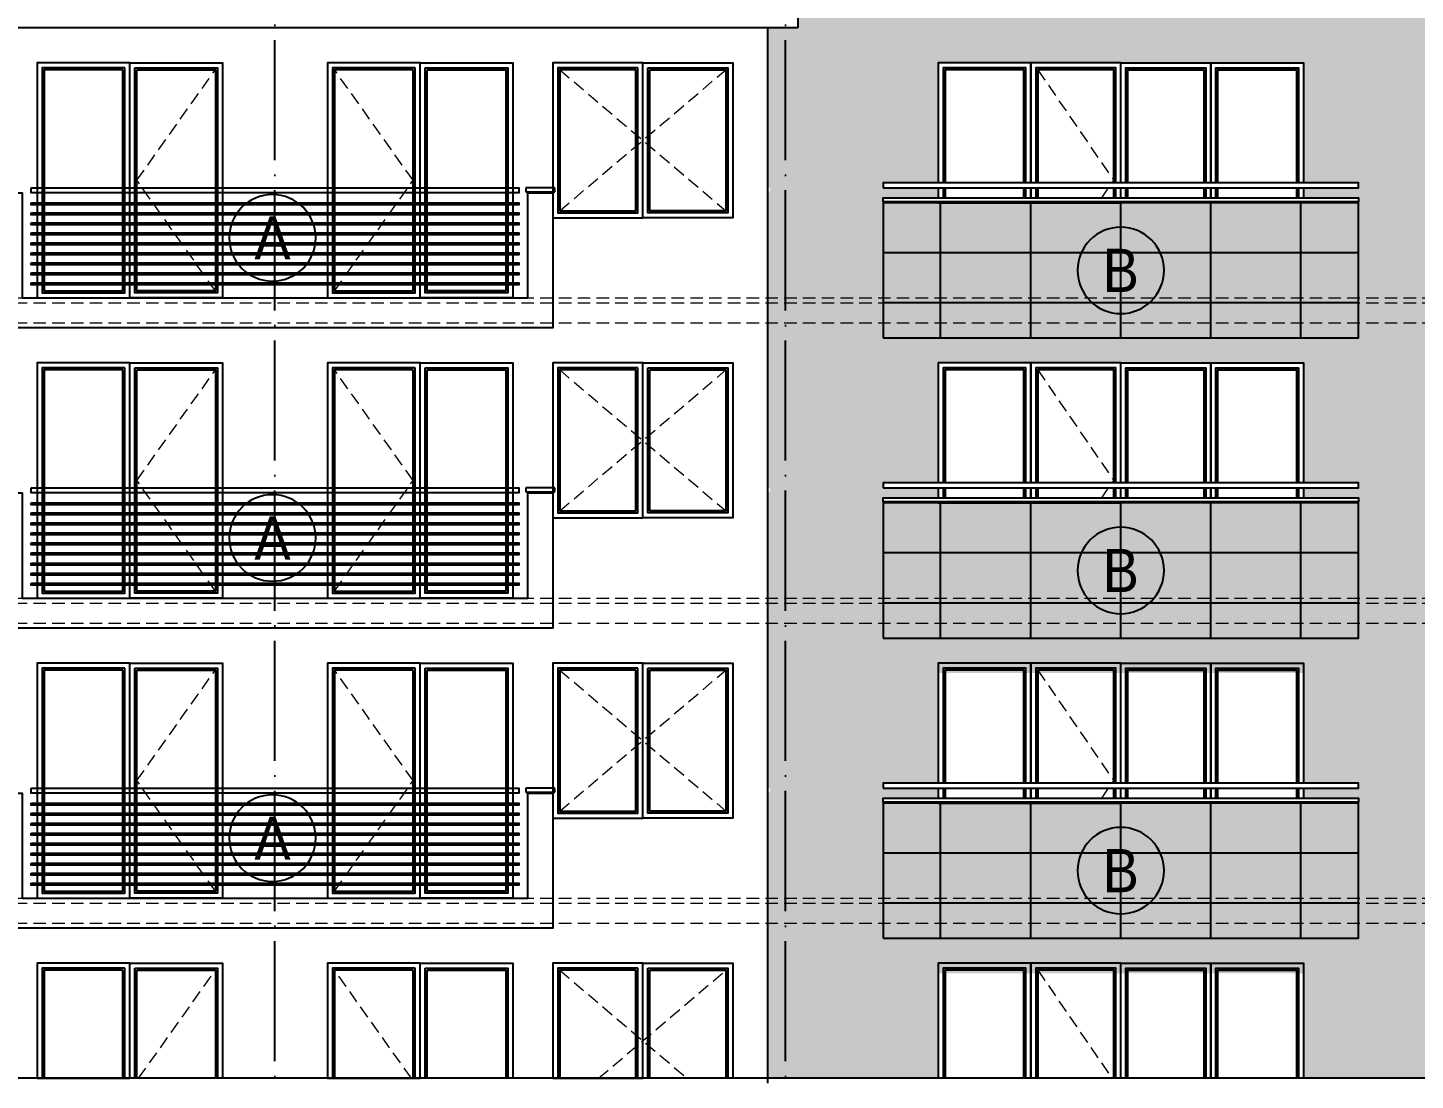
# Model space of a CAD drawing. Extents: x 9615146 to 9672346, y 4699603 to 4705703.
# Drawn here: x 9644805 to 9646191, y 4703827 to 4704879 of the extents above; entities that cross this region are included whole.
import ezdxf
from ezdxf.enums import TextEntityAlignment as Align

# ---------------------------------------------------------------- set-up
doc = ezdxf.new("R2010")
doc.units = 0
doc.header["$LTSCALE"] = 0.5
doc.header["$MEASUREMENT"] = 0
doc.linetypes.add('ACAD_ISO04W100', pattern=[30, 24, -3, 0, -3])
doc.linetypes.add('DASHED', pattern=[0.75, 0.5, -0.25])
for name, color, linetype in [('_axis', 1, 'ACAD_ISO04W100'), ('_hatch', 9, 'CONTINUOUS'), ('_hatch_construction', 252, 'CONTINUOUS'), ('_text_spesif_window', 41, 'CONTINUOUS'), ('_view', 3, 'CONTINUOUS'), ('fasadi', 147, 'CONTINUOUS')]:
    doc.layers.add(name, color=color, linetype=linetype)
doc.layers.add('_punk', color=8, linetype='DASHED', lineweight=9)
doc.styles.add('HEB1', font='', dxfattribs={"width": 0.8, "oblique": 17})
doc.styles.add('POMESHTENIA', font='arial.ttf', dxfattribs={"width": 0.9})
doc.styles.get('HEB1').set_extended_font_data('HebarU Cyr')

# ---------------------------------------------------------------- blocks, each defined once
blk = doc.blocks.new('fghfdg')
at = {"layer": '_text_spesif_window'}
blk.add_circle((0, 0), 18, dxfattribs=at)
at = {"layer": '_text_spesif_window', "style": 'HEB1', "text_generation_flag": 6, "width": 0.8}
blk.add_attdef('A', text='', height=18, rotation=180, dxfattribs=at).set_placement((0, -9.23), align=Align.CENTER)

msp = doc.modelspace()

# ---------------------------------------------------------------- hatches: boundary and pattern name
at = {"layer": '_hatch', "ltscale": 30, "true_color": 0xb97b1d}
h = msp.add_hatch(color=32, dxfattribs=at)
h.dxf.hatch_style = 1
h.paths.add_polyline_path([(9645544.4, 4704983.84), (9645561.9, 4704983.84), (9645561.9, 4704948.84), (9645544.4, 4704948.84)])
h.paths.add_polyline_path([(9646231.9, 4704983.84), (9646249.4, 4704983.84), (9646249.4, 4704948.84), (9646231.9, 4704948.84)])
h.paths.add_polyline_path([(9646231.9, 4704983.84), (9646231.9, 4704948.84), (9646217.4, 4704948.84), (9646217.4, 4704944.84), (9646219.4, 4704944.84), (9646219.4, 4704878.84), (9646231.9, 4704878.84), (9646231.9, 4703828.84), (9646079.4, 4703828.84), (9646079.4, 4703933.84), (9645986.9, 4703933.84), (9645896.9, 4703933.84), (9645806.9, 4703933.84), (9645714.4, 4703933.84), (9645714.4, 4703828.84), (9645561.9, 4703828.84), (9645561.9, 4704878.84), (9645574.4, 4704878.84), (9645574.4, 4704944.84), (9645576.4, 4704944.84), (9645576.4, 4704948.84), (9645561.9, 4704948.84), (9645561.9, 4704983.84)])
h.paths.add_polyline_path([(9645986.9, 4704843.84), (9645896.9, 4704843.84), (9645806.9, 4704843.84), (9645714.4, 4704843.84), (9645714.4, 4704723.84), (9645659.4, 4704723.84), (9645659.4, 4704718.84), (9645714.4, 4704718.84), (9645714.4, 4704708.84), (9645659.4, 4704708.84), (9645659.4, 4704704.84), (9645659.4, 4704568.84), (9646134.4, 4704568.84), (9646134.4, 4704703.84), (9646134.4, 4704708.84), (9646079.4, 4704708.84), (9646079.4, 4704718.84), (9646134.4, 4704718.84), (9646134.4, 4704723.84), (9646079.4, 4704723.84), (9646079.4, 4704843.84)], flags=16)
h.paths.add_polyline_path([(9645986.9, 4704543.84), (9645896.9, 4704543.84), (9645806.9, 4704543.84), (9645714.4, 4704543.84), (9645714.4, 4704423.84), (9645659.4, 4704423.84), (9645659.4, 4704418.84), (9645714.4, 4704418.84), (9645714.4, 4704408.84), (9645659.4, 4704408.84), (9645659.4, 4704404.84), (9645659.4, 4704268.84), (9646134.4, 4704268.84), (9646134.4, 4704403.84), (9646134.4, 4704408.84), (9646079.4, 4704408.84), (9646079.4, 4704418.84), (9646134.4, 4704418.84), (9646134.4, 4704423.84), (9646079.4, 4704423.84), (9646079.4, 4704543.84)], flags=16)
h.paths.add_polyline_path([(9645986.9, 4704233.84), (9645896.9, 4704233.84), (9645806.9, 4704233.84), (9645714.4, 4704233.84), (9645714.4, 4704123.84), (9645659.4, 4704123.84), (9645659.4, 4704118.84), (9645714.4, 4704118.84), (9645714.4, 4704108.84), (9645659.4, 4704108.84), (9645659.4, 4704104.84), (9645659.4, 4703968.84), (9646134.4, 4703968.84), (9646134.4, 4704103.84), (9646134.4, 4704108.84), (9646079.4, 4704108.84), (9646079.4, 4704118.84), (9646134.4, 4704118.84), (9646134.4, 4704123.84), (9646079.4, 4704123.84), (9646079.4, 4704233.84)], flags=16)
h.paths.add_polyline_path([(9646231.9, 4704878.84), (9646249.4, 4704878.84), (9646249.4, 4703828.84), (9646231.9, 4703828.84)])
h.paths.add_polyline_path([(9645544.4, 4704714.84), (9645546.4, 4704714.84), (9645546.4, 4704718.84), (9645544.4, 4704718.84), (9645544.4, 4704878.84), (9645561.9, 4704878.84), (9645561.9, 4703828.84), (9645544.4, 4703828.84), (9645544.4, 4704114.84), (9645546.4, 4704114.84), (9645546.4, 4704118.84), (9645544.4, 4704118.84), (9645544.4, 4704414.84), (9645546.4, 4704414.84), (9645546.4, 4704418.84), (9645544.4, 4704418.84)])
at = {"layer": '_hatch', "ltscale": 30, "true_color": 0x755724}
h = msp.add_hatch(color=27, dxfattribs=at)
h.dxf.hatch_style = 1
h.paths.add_polyline_path([(9646134.4, 4704568.84), (9646134.4, 4704703.84), (9645659.4, 4704703.84), (9645659.4, 4704568.84)])
h.paths.add_polyline_path([(9646134.4, 4704268.84), (9646134.4, 4704403.84), (9645659.4, 4704403.84), (9645659.4, 4704268.84)])
h.paths.add_polyline_path([(9645659.4, 4704103.84), (9645659.4, 4703968.84), (9646134.4, 4703968.84), (9646134.4, 4704103.84)])
at = {"layer": '_hatch_construction', "ltscale": 40}
h = msp.add_hatch(dxfattribs=at)
h.set_pattern_fill('EGGCRATE', color=250, scale=30, style=0, pattern_type=2)
h.set_pattern_definition([(0, (3, 0), (30, 15), [27, -3]), (0, (3, 3), (30, 15), [27, -3]), (90, (3, 3), (-30, 15), [12, -3]), (90, (0, 3), (-30, 15), [12, -3])])
h.paths.add_polyline_path([(9645544.4, 4704983.84), (9645561.9, 4704983.84), (9645561.9, 4704948.84), (9645544.4, 4704948.84)])
h.paths.add_polyline_path([(9646231.9, 4704983.84), (9646249.4, 4704983.84), (9646249.4, 4704948.84), (9646231.9, 4704948.84)])
h.paths.add_polyline_path([(9646231.9, 4704983.84), (9646231.9, 4704948.84), (9646217.4, 4704948.84), (9646217.4, 4704944.84), (9646219.4, 4704944.84), (9646219.4, 4704878.84), (9646231.9, 4704878.84), (9646231.9, 4703828.84), (9646079.4, 4703828.84), (9646079.4, 4703933.84), (9645986.9, 4703933.84), (9645896.9, 4703933.84), (9645806.9, 4703933.84), (9645714.4, 4703933.84), (9645714.4, 4703828.84), (9645561.9, 4703828.84), (9645561.9, 4704878.84), (9645574.4, 4704878.84), (9645574.4, 4704944.84), (9645576.4, 4704944.84), (9645576.4, 4704948.84), (9645561.9, 4704948.84), (9645561.9, 4704983.84)])
h.paths.add_polyline_path([(9645986.9, 4704843.84), (9645896.9, 4704843.84), (9645806.9, 4704843.84), (9645714.4, 4704843.84), (9645714.4, 4704723.84), (9645659.4, 4704723.84), (9645659.4, 4704718.84), (9645714.4, 4704718.84), (9645714.4, 4704708.84), (9645659.4, 4704708.84), (9645659.4, 4704704.84), (9645659.4, 4704568.84), (9646134.4, 4704568.84), (9646134.4, 4704703.84), (9646134.4, 4704708.84), (9646079.4, 4704708.84), (9646079.4, 4704718.84), (9646134.4, 4704718.84), (9646134.4, 4704723.84), (9646079.4, 4704723.84), (9646079.4, 4704843.84)], flags=16)
h.paths.add_polyline_path([(9645986.9, 4704543.84), (9645896.9, 4704543.84), (9645806.9, 4704543.84), (9645714.4, 4704543.84), (9645714.4, 4704423.84), (9645659.4, 4704423.84), (9645659.4, 4704418.84), (9645714.4, 4704418.84), (9645714.4, 4704408.84), (9645659.4, 4704408.84), (9645659.4, 4704404.84), (9645659.4, 4704268.84), (9646134.4, 4704268.84), (9646134.4, 4704403.84), (9646134.4, 4704408.84), (9646079.4, 4704408.84), (9646079.4, 4704418.84), (9646134.4, 4704418.84), (9646134.4, 4704423.84), (9646079.4, 4704423.84), (9646079.4, 4704543.84)], flags=16)
h.paths.add_polyline_path([(9645986.9, 4704233.84), (9645896.9, 4704233.84), (9645806.9, 4704233.84), (9645714.4, 4704233.84), (9645714.4, 4704123.84), (9645659.4, 4704123.84), (9645659.4, 4704118.84), (9645714.4, 4704118.84), (9645714.4, 4704108.84), (9645659.4, 4704108.84), (9645659.4, 4704104.84), (9645659.4, 4703968.84), (9646134.4, 4703968.84), (9646134.4, 4704103.84), (9646134.4, 4704108.84), (9646079.4, 4704108.84), (9646079.4, 4704118.84), (9646134.4, 4704118.84), (9646134.4, 4704123.84), (9646079.4, 4704123.84), (9646079.4, 4704233.84)], flags=16)
h.paths.add_polyline_path([(9646231.9, 4704878.84), (9646249.4, 4704878.84), (9646249.4, 4703828.84), (9646231.9, 4703828.84)])
h.paths.add_polyline_path([(9645544.4, 4704714.84), (9645546.4, 4704714.84), (9645546.4, 4704718.84), (9645544.4, 4704718.84), (9645544.4, 4704878.84), (9645561.9, 4704878.84), (9645561.9, 4703828.84), (9645544.4, 4703828.84), (9645544.4, 4704114.84), (9645546.4, 4704114.84), (9645546.4, 4704118.84), (9645544.4, 4704118.84), (9645544.4, 4704414.84), (9645546.4, 4704414.84), (9645546.4, 4704418.84), (9645544.4, 4704418.84)])

# ---------------------------------------------------------------- linework, layer by layer
at = {"layer": '_axis', "ltscale": 10}
for p, q in [((9645051.9, 4702945.26), (9645051.9, 4705388.08)), ((9645561.9, 4702945.26), (9645561.9, 4705388.08))]:
    msp.add_line(p, q, dxfattribs=at)
at = {"layer": '_hatch_construction', "color": 250, "ltscale": 40}
for p, q in [((9645716.9, 4704568.84), (9645716.9, 4704703.84)), ((9645806.9, 4704568.84), (9645806.9, 4704703.84)), ((9645896.9, 4704568.84), (9645896.9, 4704703.84)), ((9645986.9, 4704568.84), (9645986.9, 4704703.84)), ((9646076.9, 4704568.84), (9646076.9, 4704703.84)), ((9646134.4, 4704653.84), (9645659.4, 4704653.84)), ((9646134.4, 4704603.84), (9645659.4, 4704603.84)), ((9645716.9, 4704268.84), (9645716.9, 4704403.84)), ((9645806.9, 4704268.84), (9645806.9, 4704403.84)), ((9645896.9, 4704268.84), (9645896.9, 4704403.84)), ((9645986.9, 4704268.84), (9645986.9, 4704403.84)), ((9646076.9, 4704268.84), (9646076.9, 4704403.84)), ((9646134.4, 4704353.84), (9645659.4, 4704353.84)), ((9646134.4, 4704303.84), (9645659.4, 4704303.84)), ((9645716.9, 4703968.84), (9645716.9, 4704103.84)), ((9645806.9, 4703968.84), (9645806.9, 4704103.84)), ((9645896.9, 4703968.84), (9645896.9, 4704103.84)), ((9645986.9, 4703968.84), (9645986.9, 4704103.84)), ((9646076.9, 4703968.84), (9646076.9, 4704103.84)), ((9646134.4, 4704053.84), (9645659.4, 4704053.84)), ((9646134.4, 4704003.84), (9645659.4, 4704003.84))]:
    msp.add_line(p, q, dxfattribs=at)
at = {"layer": '_punk', "ltscale": 50}
for p, q in [((9645336.4, 4704695.84), (9645502.4, 4704836.84)), ((9645336.4, 4704836.84), (9645502.4, 4704695.84)), ((9645813.9, 4704836.84), (9645889.9, 4704726.34)), ((9645877.87, 4704708.84), (9645884.74, 4704718.84)), ((9645888.18, 4704723.84), (9645889.9, 4704726.34)), ((9645874.43, 4704703.84), (9645875.12, 4704704.84)), ((9641716.88, 4704608.84), (9650039.32, 4704608.84)), ((9641716.88, 4704603.84), (9650039.32, 4704603.84)), ((9641716.88, 4704583.84), (9650039.32, 4704583.84)), ((9645336.4, 4704395.84), (9645502.4, 4704536.84)), ((9645336.4, 4704536.84), (9645502.4, 4704395.84)), ((9645813.9, 4704536.84), (9645889.9, 4704426.34)), ((9645888.18, 4704423.84), (9645889.9, 4704426.34)), ((9645877.87, 4704408.84), (9645884.74, 4704418.84)), ((9645874.43, 4704403.84), (9645875.12, 4704404.84)), ((9641716.88, 4704308.84), (9650039.32, 4704308.84)), ((9641716.88, 4704303.84), (9650039.32, 4704303.84)), ((9641716.88, 4704283.84), (9650039.32, 4704283.84)), ((9645336.4, 4704095.84), (9645502.4, 4704236.84)), ((9645336.4, 4704236.84), (9645502.4, 4704095.84)), ((9645813.9, 4704236.84), (9645889.9, 4704126.34)), ((9645877.87, 4704108.84), (9645884.74, 4704118.84)), ((9645888.18, 4704123.84), (9645889.9, 4704126.34)), ((9645874.43, 4704103.84), (9645875.12, 4704104.84)), ((9641716.88, 4704008.84), (9650039.32, 4704008.84)), ((9641716.88, 4704003.84), (9650039.32, 4704003.84)), ((9641716.88, 4703983.84), (9650039.32, 4703983.84)), ((9645336.4, 4703936.84), (9645463.55, 4703828.84)), ((9645375.25, 4703828.84), (9645502.4, 4703936.84)), ((9645813.9, 4703936.84), (9645888.18, 4703828.84))]:
    msp.add_line(p, q, dxfattribs=at)
for points in [[(9644992.4, 4704615.84), (9644913.9, 4704726.34), (9644992.4, 4704836.84)], [(9645111.4, 4704615.84), (9645189.9, 4704726.34), (9645111.4, 4704836.84)], [(9644992.4, 4704315.84), (9644913.9, 4704426.34), (9644992.4, 4704536.84)], [(9645111.4, 4704315.84), (9645189.9, 4704426.34), (9645111.4, 4704536.84)], [(9644992.4, 4704015.84), (9644913.9, 4704126.34), (9644992.4, 4704236.84)], [(9645111.4, 4704015.84), (9645189.9, 4704126.34), (9645111.4, 4704236.84)], [(9644915.68, 4703828.84), (9644992.4, 4703936.84)], [(9645188.13, 4703828.84), (9645111.4, 4703936.84)]]:
    msp.add_lwpolyline(points, dxfattribs=at)
at = {"layer": 'fasadi'}
for p, q in [((9645544.4, 4703823.84), (9645544.4, 4704878.84)), ((9645331.4, 4704718.84), (9645302.4, 4704718.84)), ((9645302.4, 4704718.84), (9645302.4, 4704714.84)), ((9645302.4, 4704714.84), (9645331.4, 4704714.84)), ((9645331.4, 4704714.84), (9645331.4, 4704718.84)), ((9645331.4, 4704418.84), (9645302.4, 4704418.84)), ((9645302.4, 4704418.84), (9645302.4, 4704414.84)), ((9645302.4, 4704414.84), (9645331.4, 4704414.84)), ((9645331.4, 4704414.84), (9645331.4, 4704418.84)), ((9645331.4, 4704118.84), (9645302.4, 4704118.84)), ((9645302.4, 4704118.84), (9645302.4, 4704114.84)), ((9645331.4, 4704114.84), (9645331.4, 4704118.84)), ((9645302.4, 4704114.84), (9645331.4, 4704114.84)), ((9648486.4, 4703828.84), (9643307.4, 4703828.84))]:
    msp.add_line(p, q, dxfattribs=at)
at = {"layer": 'fasadi', "ltscale": 30}
msp.add_lwpolyline([(9645574.4, 4704878.84), (9644529.4, 4704878.84), (9644529.4, 4704943.84), (9645574.4, 4704943.84)], close=True, dxfattribs=at)
at = {"layer": 'fasadi'}
for points in [[(9644906.9, 4704843.84), (9644814.4, 4704843.84), (9644814.4, 4704608.84), (9644906.9, 4704608.84)], [(9644901.9, 4704838.84), (9644819.4, 4704838.84), (9644819.4, 4704613.84), (9644901.9, 4704613.84)], [(9644906.9, 4704843.84), (9644999.4, 4704843.84), (9644999.4, 4704608.84), (9644906.9, 4704608.84)], [(9644911.9, 4704838.84), (9644994.4, 4704838.84), (9644994.4, 4704613.84), (9644911.9, 4704613.84)], [(9645196.9, 4704843.84), (9645104.4, 4704843.84), (9645104.4, 4704608.84), (9645196.9, 4704608.84)], [(9645191.9, 4704838.84), (9645109.4, 4704838.84), (9645109.4, 4704613.84), (9645191.9, 4704613.84)], [(9645196.9, 4704843.84), (9645289.4, 4704843.84), (9645289.4, 4704608.84), (9645196.9, 4704608.84)], [(9645201.9, 4704838.84), (9645284.4, 4704838.84), (9645284.4, 4704613.84), (9645201.9, 4704613.84)], [(9645419.4, 4704843.84), (9645329.4, 4704843.84), (9645329.4, 4704688.84), (9645419.4, 4704688.84)], [(9645414.4, 4704838.84), (9645334.4, 4704838.84), (9645334.4, 4704693.84), (9645414.4, 4704693.84)], [(9645419.4, 4704843.84), (9645509.4, 4704843.84), (9645509.4, 4704688.84), (9645419.4, 4704688.84)], [(9645424.4, 4704838.84), (9645504.4, 4704838.84), (9645504.4, 4704693.84), (9645424.4, 4704693.84)], [(9644899.9, 4704836.84), (9644821.4, 4704836.84), (9644821.4, 4704615.84), (9644899.9, 4704615.84)], [(9644913.9, 4704836.84), (9644992.4, 4704836.84), (9644992.4, 4704615.84), (9644913.9, 4704615.84)], [(9645189.9, 4704836.84), (9645111.4, 4704836.84), (9645111.4, 4704615.84), (9645189.9, 4704615.84)], [(9645203.9, 4704836.84), (9645282.4, 4704836.84), (9645282.4, 4704615.84), (9645203.9, 4704615.84)], [(9645412.4, 4704836.84), (9645336.4, 4704836.84), (9645336.4, 4704695.84), (9645412.4, 4704695.84)], [(9645426.4, 4704836.84), (9645502.4, 4704836.84), (9645502.4, 4704695.84), (9645426.4, 4704695.84)], [(9645304.4, 4704713.84), (9645329.4, 4704713.84), (9645329.4, 4704578.84), (9644774.4, 4704578.84), (9644774.4, 4704713.84), (9644799.4, 4704713.84), (9644799.4, 4704608.84), (9645304.4, 4704608.84), (9645304.4, 4704713.84)], [(9644808.4, 4704718.84), (9645295.4, 4704718.84), (9645295.4, 4704713.84), (9644808.4, 4704713.84)], [(9645659.4, 4704718.84), (9646134.4, 4704718.84), (9646134.4, 4704723.84), (9645659.4, 4704723.84)], [(9644808.4, 4704703.84), (9645295.4, 4704703.84), (9645295.4, 4704701.84), (9644808.4, 4704701.84)], [(9646134.4, 4704704.84), (9645659.4, 4704704.84), (9645659.4, 4704708.84), (9646134.4, 4704708.84)], [(9645659.4, 4704568.84), (9646134.4, 4704568.84), (9646134.4, 4704703.84), (9645659.4, 4704703.84)], [(9644808.4, 4704693.84), (9645295.4, 4704693.84), (9645295.4, 4704691.84), (9644808.4, 4704691.84)], [(9644808.4, 4704683.84), (9645295.4, 4704683.84), (9645295.4, 4704681.84), (9644808.4, 4704681.84)], [(9644808.4, 4704673.84), (9645295.4, 4704673.84), (9645295.4, 4704671.84), (9644808.4, 4704671.84)], [(9644808.4, 4704663.84), (9645295.4, 4704663.84), (9645295.4, 4704661.84), (9644808.4, 4704661.84)], [(9644808.4, 4704653.84), (9645295.4, 4704653.84), (9645295.4, 4704651.84), (9644808.4, 4704651.84)], [(9644808.4, 4704643.84), (9645295.4, 4704643.84), (9645295.4, 4704641.84), (9644808.4, 4704641.84)], [(9644808.4, 4704633.84), (9645295.4, 4704633.84), (9645295.4, 4704631.84), (9644808.4, 4704631.84)], [(9644808.4, 4704623.84), (9645295.4, 4704623.84), (9645295.4, 4704621.84), (9644808.4, 4704621.84)], [(9644906.9, 4704543.84), (9644814.4, 4704543.84), (9644814.4, 4704308.84), (9644906.9, 4704308.84)], [(9644901.9, 4704538.84), (9644819.4, 4704538.84), (9644819.4, 4704313.84), (9644901.9, 4704313.84)], [(9644899.9, 4704536.84), (9644821.4, 4704536.84), (9644821.4, 4704315.84), (9644899.9, 4704315.84)], [(9644906.9, 4704543.84), (9644999.4, 4704543.84), (9644999.4, 4704308.84), (9644906.9, 4704308.84)], [(9644911.9, 4704538.84), (9644994.4, 4704538.84), (9644994.4, 4704313.84), (9644911.9, 4704313.84)], [(9644913.9, 4704536.84), (9644992.4, 4704536.84), (9644992.4, 4704315.84), (9644913.9, 4704315.84)], [(9645196.9, 4704543.84), (9645104.4, 4704543.84), (9645104.4, 4704308.84), (9645196.9, 4704308.84)], [(9645191.9, 4704538.84), (9645109.4, 4704538.84), (9645109.4, 4704313.84), (9645191.9, 4704313.84)], [(9645189.9, 4704536.84), (9645111.4, 4704536.84), (9645111.4, 4704315.84), (9645189.9, 4704315.84)], [(9645196.9, 4704543.84), (9645289.4, 4704543.84), (9645289.4, 4704308.84), (9645196.9, 4704308.84)], [(9645201.9, 4704538.84), (9645284.4, 4704538.84), (9645284.4, 4704313.84), (9645201.9, 4704313.84)], [(9645203.9, 4704536.84), (9645282.4, 4704536.84), (9645282.4, 4704315.84), (9645203.9, 4704315.84)], [(9645419.4, 4704543.84), (9645329.4, 4704543.84), (9645329.4, 4704388.84), (9645419.4, 4704388.84)], [(9645414.4, 4704538.84), (9645334.4, 4704538.84), (9645334.4, 4704393.84), (9645414.4, 4704393.84)], [(9645412.4, 4704536.84), (9645336.4, 4704536.84), (9645336.4, 4704395.84), (9645412.4, 4704395.84)], [(9645419.4, 4704543.84), (9645509.4, 4704543.84), (9645509.4, 4704388.84), (9645419.4, 4704388.84)], [(9645424.4, 4704538.84), (9645504.4, 4704538.84), (9645504.4, 4704393.84), (9645424.4, 4704393.84)], [(9645426.4, 4704536.84), (9645502.4, 4704536.84), (9645502.4, 4704395.84), (9645426.4, 4704395.84)], [(9645659.4, 4704418.84), (9646134.4, 4704418.84), (9646134.4, 4704423.84), (9645659.4, 4704423.84)], [(9645304.4, 4704413.84), (9645329.4, 4704413.84), (9645329.4, 4704278.84), (9644774.4, 4704278.84), (9644774.4, 4704413.84), (9644799.4, 4704413.84), (9644799.4, 4704308.84), (9645304.4, 4704308.84), (9645304.4, 4704413.84)], [(9644808.4, 4704418.84), (9645295.4, 4704418.84), (9645295.4, 4704413.84), (9644808.4, 4704413.84)], [(9646134.4, 4704404.84), (9645659.4, 4704404.84), (9645659.4, 4704408.84), (9646134.4, 4704408.84)], [(9644808.4, 4704403.84), (9645295.4, 4704403.84), (9645295.4, 4704401.84), (9644808.4, 4704401.84)], [(9645659.4, 4704268.84), (9646134.4, 4704268.84), (9646134.4, 4704403.84), (9645659.4, 4704403.84)], [(9644808.4, 4704393.84), (9645295.4, 4704393.84), (9645295.4, 4704391.84), (9644808.4, 4704391.84)], [(9644808.4, 4704383.84), (9645295.4, 4704383.84), (9645295.4, 4704381.84), (9644808.4, 4704381.84)], [(9644808.4, 4704373.84), (9645295.4, 4704373.84), (9645295.4, 4704371.84), (9644808.4, 4704371.84)], [(9644808.4, 4704363.84), (9645295.4, 4704363.84), (9645295.4, 4704361.84), (9644808.4, 4704361.84)], [(9644808.4, 4704353.84), (9645295.4, 4704353.84), (9645295.4, 4704351.84), (9644808.4, 4704351.84)], [(9644808.4, 4704343.84), (9645295.4, 4704343.84), (9645295.4, 4704341.84), (9644808.4, 4704341.84)], [(9644808.4, 4704333.84), (9645295.4, 4704333.84), (9645295.4, 4704331.84), (9644808.4, 4704331.84)], [(9644808.4, 4704323.84), (9645295.4, 4704323.84), (9645295.4, 4704321.84), (9644808.4, 4704321.84)], [(9644906.9, 4704243.84), (9644814.4, 4704243.84), (9644814.4, 4704008.84), (9644906.9, 4704008.84)], [(9644906.9, 4704243.84), (9644999.4, 4704243.84), (9644999.4, 4704008.84), (9644906.9, 4704008.84)], [(9645196.9, 4704243.84), (9645104.4, 4704243.84), (9645104.4, 4704008.84), (9645196.9, 4704008.84)], [(9645196.9, 4704243.84), (9645289.4, 4704243.84), (9645289.4, 4704008.84), (9645196.9, 4704008.84)], [(9645419.4, 4704243.84), (9645329.4, 4704243.84), (9645329.4, 4704088.84), (9645419.4, 4704088.84)], [(9645419.4, 4704243.84), (9645509.4, 4704243.84), (9645509.4, 4704088.84), (9645419.4, 4704088.84)], [(9644901.9, 4704238.84), (9644819.4, 4704238.84), (9644819.4, 4704013.84), (9644901.9, 4704013.84)], [(9644899.9, 4704236.84), (9644821.4, 4704236.84), (9644821.4, 4704015.84), (9644899.9, 4704015.84)], [(9644911.9, 4704238.84), (9644994.4, 4704238.84), (9644994.4, 4704013.84), (9644911.9, 4704013.84)], [(9644913.9, 4704236.84), (9644992.4, 4704236.84), (9644992.4, 4704015.84), (9644913.9, 4704015.84)], [(9645191.9, 4704238.84), (9645109.4, 4704238.84), (9645109.4, 4704013.84), (9645191.9, 4704013.84)], [(9645189.9, 4704236.84), (9645111.4, 4704236.84), (9645111.4, 4704015.84), (9645189.9, 4704015.84)], [(9645201.9, 4704238.84), (9645284.4, 4704238.84), (9645284.4, 4704013.84), (9645201.9, 4704013.84)], [(9645203.9, 4704236.84), (9645282.4, 4704236.84), (9645282.4, 4704015.84), (9645203.9, 4704015.84)], [(9645414.4, 4704238.84), (9645334.4, 4704238.84), (9645334.4, 4704093.84), (9645414.4, 4704093.84)], [(9645412.4, 4704236.84), (9645336.4, 4704236.84), (9645336.4, 4704095.84), (9645412.4, 4704095.84)], [(9645424.4, 4704238.84), (9645504.4, 4704238.84), (9645504.4, 4704093.84), (9645424.4, 4704093.84)], [(9645426.4, 4704236.84), (9645502.4, 4704236.84), (9645502.4, 4704095.84), (9645426.4, 4704095.84)], [(9644808.4, 4704118.84), (9645295.4, 4704118.84), (9645295.4, 4704113.84), (9644808.4, 4704113.84)], [(9645659.4, 4704118.84), (9646134.4, 4704118.84), (9646134.4, 4704123.84), (9645659.4, 4704123.84)], [(9645304.4, 4704113.84), (9645329.4, 4704113.84), (9645329.4, 4703978.84), (9644774.4, 4703978.84), (9644774.4, 4704113.84), (9644799.4, 4704113.84), (9644799.4, 4704008.84), (9645304.4, 4704008.84), (9645304.4, 4704113.84)], [(9644808.4, 4704103.84), (9645295.4, 4704103.84), (9645295.4, 4704101.84), (9644808.4, 4704101.84)], [(9646134.4, 4704104.84), (9645659.4, 4704104.84), (9645659.4, 4704108.84), (9646134.4, 4704108.84)], [(9645659.4, 4703968.84), (9646134.4, 4703968.84), (9646134.4, 4704103.84), (9645659.4, 4704103.84)], [(9644808.4, 4704093.84), (9645295.4, 4704093.84), (9645295.4, 4704091.84), (9644808.4, 4704091.84)], [(9644808.4, 4704083.84), (9645295.4, 4704083.84), (9645295.4, 4704081.84), (9644808.4, 4704081.84)], [(9644808.4, 4704073.84), (9645295.4, 4704073.84), (9645295.4, 4704071.84), (9644808.4, 4704071.84)], [(9644808.4, 4704063.84), (9645295.4, 4704063.84), (9645295.4, 4704061.84), (9644808.4, 4704061.84)], [(9644808.4, 4704053.84), (9645295.4, 4704053.84), (9645295.4, 4704051.84), (9644808.4, 4704051.84)], [(9644808.4, 4704043.84), (9645295.4, 4704043.84), (9645295.4, 4704041.84), (9644808.4, 4704041.84)], [(9644808.4, 4704033.84), (9645295.4, 4704033.84), (9645295.4, 4704031.84), (9644808.4, 4704031.84)], [(9644808.4, 4704023.84), (9645295.4, 4704023.84), (9645295.4, 4704021.84), (9644808.4, 4704021.84)], [(9644906.9, 4703943.84), (9644814.4, 4703943.84), (9644814.4, 4703828.84), (9644906.9, 4703828.84)], [(9644901.9, 4703938.84), (9644819.4, 4703938.84), (9644819.4, 4703828.84), (9644901.9, 4703828.84)], [(9644906.9, 4703943.84), (9644999.4, 4703943.84), (9644999.4, 4703828.84), (9644906.9, 4703828.84)], [(9644911.9, 4703938.84), (9644994.4, 4703938.84), (9644994.4, 4703828.84), (9644911.9, 4703828.84)], [(9645196.9, 4703943.84), (9645104.4, 4703943.84), (9645104.4, 4703828.84), (9645196.9, 4703828.84)], [(9645191.9, 4703938.84), (9645109.4, 4703938.84), (9645109.4, 4703828.84), (9645191.9, 4703828.84)], [(9645196.9, 4703943.84), (9645289.4, 4703943.84), (9645289.4, 4703828.84), (9645196.9, 4703828.84)], [(9645201.9, 4703938.84), (9645284.4, 4703938.84), (9645284.4, 4703828.84), (9645201.9, 4703828.84)], [(9645419.4, 4703943.84), (9645329.4, 4703943.84), (9645329.4, 4703828.84), (9645419.4, 4703828.84)], [(9645414.4, 4703938.84), (9645334.4, 4703938.84), (9645334.4, 4703828.84), (9645414.4, 4703828.84)], [(9645419.4, 4703943.84), (9645509.4, 4703943.84), (9645509.4, 4703828.84), (9645419.4, 4703828.84)], [(9645424.4, 4703938.84), (9645504.4, 4703938.84), (9645504.4, 4703828.84), (9645424.4, 4703828.84)], [(9644899.9, 4703936.84), (9644821.4, 4703936.84), (9644821.4, 4703828.84), (9644899.9, 4703828.84)], [(9644913.9, 4703936.84), (9644992.4, 4703936.84), (9644992.4, 4703828.84), (9644913.9, 4703828.84)], [(9645189.9, 4703936.84), (9645111.4, 4703936.84), (9645111.4, 4703828.84), (9645189.9, 4703828.84)], [(9645203.9, 4703936.84), (9645282.4, 4703936.84), (9645282.4, 4703828.84), (9645203.9, 4703828.84)], [(9645412.4, 4703936.84), (9645336.4, 4703936.84), (9645336.4, 4703828.84), (9645412.4, 4703828.84)], [(9645426.4, 4703936.84), (9645502.4, 4703936.84), (9645502.4, 4703828.84), (9645426.4, 4703828.84)]]:
    msp.add_lwpolyline(points, close=True, dxfattribs=at)
for points in [[(9645806.9, 4704723.84), (9645806.9, 4704843.84), (9645714.4, 4704843.84), (9645714.4, 4704723.84)], [(9645801.9, 4704723.84), (9645801.9, 4704838.84), (9645719.4, 4704838.84), (9645719.4, 4704723.84)], [(9645896.9, 4704723.84), (9645896.9, 4704843.84), (9645806.9, 4704843.84), (9645806.9, 4704723.84)], [(9645891.9, 4704723.84), (9645891.9, 4704838.84), (9645811.9, 4704838.84), (9645811.9, 4704723.84)], [(9645896.9, 4704723.84), (9645896.9, 4704843.84), (9645986.9, 4704843.84), (9645986.9, 4704723.84)], [(9645901.9, 4704723.84), (9645901.9, 4704838.84), (9645981.9, 4704838.84), (9645981.9, 4704723.84)], [(9645986.9, 4704723.84), (9645986.9, 4704843.84), (9646079.4, 4704843.84), (9646079.4, 4704723.84)], [(9645991.9, 4704723.84), (9645991.9, 4704838.84), (9646074.4, 4704838.84), (9646074.4, 4704723.84)], [(9645799.9, 4704723.84), (9645799.9, 4704836.84), (9645721.4, 4704836.84), (9645721.4, 4704723.84)], [(9645889.9, 4704723.84), (9645889.9, 4704836.84), (9645813.9, 4704836.84), (9645813.9, 4704723.84)], [(9645903.9, 4704723.84), (9645903.9, 4704836.84), (9645979.9, 4704836.84), (9645979.9, 4704723.84)], [(9645993.9, 4704723.84), (9645993.9, 4704836.84), (9646072.4, 4704836.84), (9646072.4, 4704723.84)], [(9645714.4, 4704718.84), (9645714.4, 4704708.84)], [(9645719.4, 4704718.84), (9645719.4, 4704708.84)], [(9645721.4, 4704718.84), (9645721.4, 4704708.84)], [(9645799.9, 4704708.84), (9645799.9, 4704718.84)], [(9645801.9, 4704708.84), (9645801.9, 4704718.84)], [(9645806.9, 4704718.84), (9645806.9, 4704708.84)], [(9645806.9, 4704708.84), (9645806.9, 4704718.84)], [(9645811.9, 4704718.84), (9645811.9, 4704708.84)], [(9645813.9, 4704718.84), (9645813.9, 4704708.84)], [(9645889.9, 4704708.84), (9645889.9, 4704718.84)], [(9645891.9, 4704708.84), (9645891.9, 4704718.84)], [(9645896.9, 4704708.84), (9645896.9, 4704718.84)], [(9645896.9, 4704708.84), (9645896.9, 4704718.84)], [(9645901.9, 4704708.84), (9645901.9, 4704718.84)], [(9645903.9, 4704708.84), (9645903.9, 4704718.84)], [(9645979.9, 4704718.84), (9645979.9, 4704708.84)], [(9645981.9, 4704718.84), (9645981.9, 4704708.84)], [(9645986.9, 4704718.84), (9645986.9, 4704708.84)], [(9645986.9, 4704708.84), (9645986.9, 4704718.84)], [(9645991.9, 4704708.84), (9645991.9, 4704718.84)], [(9645993.9, 4704708.84), (9645993.9, 4704718.84)], [(9646072.4, 4704718.84), (9646072.4, 4704708.84)], [(9646074.4, 4704718.84), (9646074.4, 4704708.84)], [(9646079.4, 4704718.84), (9646079.4, 4704708.84)], [(9645714.4, 4704704.84), (9645714.4, 4704703.84), (9645806.9, 4704703.84), (9645806.9, 4704704.84)], [(9645719.4, 4704704.84), (9645719.4, 4704703.84), (9645801.9, 4704703.84), (9645801.9, 4704704.84)], [(9645721.4, 4704704.84), (9645721.4, 4704703.84), (9645799.9, 4704703.84), (9645799.9, 4704704.84)], [(9645806.9, 4704704.84), (9645806.9, 4704703.84), (9645896.9, 4704703.84), (9645896.9, 4704704.84)], [(9645811.9, 4704704.84), (9645811.9, 4704703.84), (9645891.9, 4704703.84), (9645891.9, 4704704.84)], [(9645813.9, 4704704.84), (9645813.9, 4704703.84), (9645889.9, 4704703.84), (9645889.9, 4704704.84)], [(9645986.9, 4704704.84), (9645986.9, 4704703.84), (9645896.9, 4704703.84), (9645896.9, 4704704.84)], [(9645981.9, 4704704.84), (9645981.9, 4704703.84), (9645901.9, 4704703.84), (9645901.9, 4704704.84)], [(9645979.9, 4704704.84), (9645979.9, 4704703.84), (9645903.9, 4704703.84), (9645903.9, 4704704.84)], [(9646079.4, 4704704.84), (9646079.4, 4704703.84), (9645986.9, 4704703.84), (9645986.9, 4704704.84)], [(9646074.4, 4704704.84), (9646074.4, 4704703.84), (9645991.9, 4704703.84), (9645991.9, 4704704.84)], [(9646072.4, 4704704.84), (9646072.4, 4704703.84), (9645993.9, 4704703.84), (9645993.9, 4704704.84)], [(9645806.9, 4704423.84), (9645806.9, 4704543.84), (9645714.4, 4704543.84), (9645714.4, 4704423.84)], [(9645801.9, 4704423.84), (9645801.9, 4704538.84), (9645719.4, 4704538.84), (9645719.4, 4704423.84)], [(9645799.9, 4704423.84), (9645799.9, 4704536.84), (9645721.4, 4704536.84), (9645721.4, 4704423.84)], [(9645896.9, 4704423.84), (9645896.9, 4704543.84), (9645806.9, 4704543.84), (9645806.9, 4704423.84)], [(9645891.9, 4704423.84), (9645891.9, 4704538.84), (9645811.9, 4704538.84), (9645811.9, 4704423.84)], [(9645889.9, 4704423.84), (9645889.9, 4704536.84), (9645813.9, 4704536.84), (9645813.9, 4704423.84)], [(9645896.9, 4704423.84), (9645896.9, 4704543.84), (9645986.9, 4704543.84), (9645986.9, 4704423.84)], [(9645901.9, 4704423.84), (9645901.9, 4704538.84), (9645981.9, 4704538.84), (9645981.9, 4704423.84)], [(9645903.9, 4704423.84), (9645903.9, 4704536.84), (9645979.9, 4704536.84), (9645979.9, 4704423.84)], [(9645986.9, 4704423.84), (9645986.9, 4704543.84), (9646079.4, 4704543.84), (9646079.4, 4704423.84)], [(9645991.9, 4704423.84), (9645991.9, 4704538.84), (9646074.4, 4704538.84), (9646074.4, 4704423.84)], [(9645993.9, 4704423.84), (9645993.9, 4704536.84), (9646072.4, 4704536.84), (9646072.4, 4704423.84)], [(9645714.4, 4704418.84), (9645714.4, 4704408.84)], [(9645719.4, 4704418.84), (9645719.4, 4704408.84)], [(9645721.4, 4704418.84), (9645721.4, 4704408.84)], [(9645799.9, 4704408.84), (9645799.9, 4704418.84)], [(9645801.9, 4704408.84), (9645801.9, 4704418.84)], [(9645806.9, 4704418.84), (9645806.9, 4704408.84)], [(9645806.9, 4704408.84), (9645806.9, 4704418.84)], [(9645811.9, 4704418.84), (9645811.9, 4704408.84)], [(9645813.9, 4704418.84), (9645813.9, 4704408.84)], [(9645889.9, 4704408.84), (9645889.9, 4704418.84)], [(9645891.9, 4704408.84), (9645891.9, 4704418.84)], [(9645896.9, 4704408.84), (9645896.9, 4704418.84)], [(9645896.9, 4704408.84), (9645896.9, 4704418.84)], [(9645901.9, 4704408.84), (9645901.9, 4704418.84)], [(9645903.9, 4704408.84), (9645903.9, 4704418.84)], [(9645979.9, 4704418.84), (9645979.9, 4704408.84)], [(9645981.9, 4704418.84), (9645981.9, 4704408.84)], [(9645986.9, 4704418.84), (9645986.9, 4704408.84)], [(9645986.9, 4704408.84), (9645986.9, 4704418.84)], [(9645991.9, 4704408.84), (9645991.9, 4704418.84)], [(9645993.9, 4704408.84), (9645993.9, 4704418.84)], [(9646072.4, 4704418.84), (9646072.4, 4704408.84)], [(9646074.4, 4704418.84), (9646074.4, 4704408.84)], [(9646079.4, 4704418.84), (9646079.4, 4704408.84)], [(9645714.4, 4704404.84), (9645714.4, 4704403.84), (9645806.9, 4704403.84), (9645806.9, 4704404.84)], [(9645719.4, 4704404.84), (9645719.4, 4704403.84), (9645801.9, 4704403.84), (9645801.9, 4704404.84)], [(9645721.4, 4704404.84), (9645721.4, 4704403.84), (9645799.9, 4704403.84), (9645799.9, 4704404.84)], [(9645806.9, 4704404.84), (9645806.9, 4704403.84), (9645896.9, 4704403.84), (9645896.9, 4704404.84)], [(9645811.9, 4704404.84), (9645811.9, 4704403.84), (9645891.9, 4704403.84), (9645891.9, 4704404.84)], [(9645813.9, 4704404.84), (9645813.9, 4704403.84), (9645889.9, 4704403.84), (9645889.9, 4704404.84)], [(9645986.9, 4704404.84), (9645986.9, 4704403.84), (9645896.9, 4704403.84), (9645896.9, 4704404.84)], [(9645981.9, 4704404.84), (9645981.9, 4704403.84), (9645901.9, 4704403.84), (9645901.9, 4704404.84)], [(9645979.9, 4704404.84), (9645979.9, 4704403.84), (9645903.9, 4704403.84), (9645903.9, 4704404.84)], [(9646079.4, 4704404.84), (9646079.4, 4704403.84), (9645986.9, 4704403.84), (9645986.9, 4704404.84)], [(9646074.4, 4704404.84), (9646074.4, 4704403.84), (9645991.9, 4704403.84), (9645991.9, 4704404.84)], [(9646072.4, 4704404.84), (9646072.4, 4704403.84), (9645993.9, 4704403.84), (9645993.9, 4704404.84)], [(9645806.9, 4704123.84), (9645806.9, 4704243.84), (9645714.4, 4704243.84), (9645714.4, 4704123.84)], [(9645896.9, 4704123.84), (9645896.9, 4704243.84), (9645806.9, 4704243.84), (9645806.9, 4704123.84)], [(9645896.9, 4704123.84), (9645896.9, 4704243.84), (9645986.9, 4704243.84), (9645986.9, 4704123.84)], [(9645986.9, 4704123.84), (9645986.9, 4704243.84), (9646079.4, 4704243.84), (9646079.4, 4704123.84)], [(9645801.9, 4704123.84), (9645801.9, 4704238.84), (9645719.4, 4704238.84), (9645719.4, 4704123.84)], [(9645799.9, 4704123.84), (9645799.9, 4704236.84), (9645721.4, 4704236.84), (9645721.4, 4704123.84)], [(9645891.9, 4704123.84), (9645891.9, 4704238.84), (9645811.9, 4704238.84), (9645811.9, 4704123.84)], [(9645889.9, 4704123.84), (9645889.9, 4704236.84), (9645813.9, 4704236.84), (9645813.9, 4704123.84)], [(9645901.9, 4704123.84), (9645901.9, 4704238.84), (9645981.9, 4704238.84), (9645981.9, 4704123.84)], [(9645903.9, 4704123.84), (9645903.9, 4704236.84), (9645979.9, 4704236.84), (9645979.9, 4704123.84)], [(9645991.9, 4704123.84), (9645991.9, 4704238.84), (9646074.4, 4704238.84), (9646074.4, 4704123.84)], [(9645993.9, 4704123.84), (9645993.9, 4704236.84), (9646072.4, 4704236.84), (9646072.4, 4704123.84)], [(9645714.4, 4704118.84), (9645714.4, 4704108.84)], [(9645719.4, 4704118.84), (9645719.4, 4704108.84)], [(9645721.4, 4704118.84), (9645721.4, 4704108.84)], [(9645799.9, 4704108.84), (9645799.9, 4704118.84)], [(9645801.9, 4704108.84), (9645801.9, 4704118.84)], [(9645806.9, 4704118.84), (9645806.9, 4704108.84)], [(9645806.9, 4704108.84), (9645806.9, 4704118.84)], [(9645811.9, 4704118.84), (9645811.9, 4704108.84)], [(9645813.9, 4704118.84), (9645813.9, 4704108.84)], [(9645889.9, 4704108.84), (9645889.9, 4704118.84)], [(9645891.9, 4704108.84), (9645891.9, 4704118.84)], [(9645896.9, 4704108.84), (9645896.9, 4704118.84)], [(9645896.9, 4704108.84), (9645896.9, 4704118.84)], [(9645901.9, 4704108.84), (9645901.9, 4704118.84)], [(9645903.9, 4704108.84), (9645903.9, 4704118.84)], [(9645979.9, 4704118.84), (9645979.9, 4704108.84)], [(9645981.9, 4704118.84), (9645981.9, 4704108.84)], [(9645986.9, 4704118.84), (9645986.9, 4704108.84)], [(9645986.9, 4704108.84), (9645986.9, 4704118.84)], [(9645991.9, 4704108.84), (9645991.9, 4704118.84)], [(9645993.9, 4704108.84), (9645993.9, 4704118.84)], [(9646072.4, 4704118.84), (9646072.4, 4704108.84)], [(9646074.4, 4704118.84), (9646074.4, 4704108.84)], [(9646079.4, 4704118.84), (9646079.4, 4704108.84)], [(9645714.4, 4704104.84), (9645714.4, 4704103.84), (9645806.9, 4704103.84), (9645806.9, 4704104.84)], [(9645719.4, 4704104.84), (9645719.4, 4704103.84), (9645801.9, 4704103.84), (9645801.9, 4704104.84)], [(9645721.4, 4704104.84), (9645721.4, 4704103.84), (9645799.9, 4704103.84), (9645799.9, 4704104.84)], [(9645806.9, 4704104.84), (9645806.9, 4704103.84), (9645896.9, 4704103.84), (9645896.9, 4704104.84)], [(9645811.9, 4704104.84), (9645811.9, 4704103.84), (9645891.9, 4704103.84), (9645891.9, 4704104.84)], [(9645813.9, 4704104.84), (9645813.9, 4704103.84), (9645889.9, 4704103.84), (9645889.9, 4704104.84)], [(9645986.9, 4704104.84), (9645986.9, 4704103.84), (9645896.9, 4704103.84), (9645896.9, 4704104.84)], [(9645981.9, 4704104.84), (9645981.9, 4704103.84), (9645901.9, 4704103.84), (9645901.9, 4704104.84)], [(9645979.9, 4704104.84), (9645979.9, 4704103.84), (9645903.9, 4704103.84), (9645903.9, 4704104.84)], [(9646079.4, 4704104.84), (9646079.4, 4704103.84), (9645986.9, 4704103.84), (9645986.9, 4704104.84)], [(9646074.4, 4704104.84), (9646074.4, 4704103.84), (9645991.9, 4704103.84), (9645991.9, 4704104.84)], [(9646072.4, 4704104.84), (9646072.4, 4704103.84), (9645993.9, 4704103.84), (9645993.9, 4704104.84)], [(9645806.9, 4703828.84), (9645806.9, 4703943.84), (9645714.4, 4703943.84), (9645714.4, 4703828.84)], [(9645801.9, 4703828.84), (9645801.9, 4703938.84), (9645719.4, 4703938.84), (9645719.4, 4703828.84)], [(9645896.9, 4703828.84), (9645896.9, 4703943.84), (9645806.9, 4703943.84), (9645806.9, 4703828.84)], [(9645891.9, 4703828.84), (9645891.9, 4703938.84), (9645811.9, 4703938.84), (9645811.9, 4703828.84)], [(9645896.9, 4703828.84), (9645896.9, 4703943.84), (9645986.9, 4703943.84), (9645986.9, 4703828.84)], [(9645901.9, 4703828.84), (9645901.9, 4703938.84), (9645981.9, 4703938.84), (9645981.9, 4703828.84)], [(9645986.9, 4703828.84), (9645986.9, 4703943.84), (9646079.4, 4703943.84), (9646079.4, 4703828.84)], [(9645991.9, 4703828.84), (9645991.9, 4703938.84), (9646074.4, 4703938.84), (9646074.4, 4703828.84)], [(9645799.9, 4703828.84), (9645799.9, 4703936.84), (9645721.4, 4703936.84), (9645721.4, 4703828.84)], [(9645889.9, 4703828.84), (9645889.9, 4703936.84), (9645813.9, 4703936.84), (9645813.9, 4703828.84)], [(9645903.9, 4703828.84), (9645903.9, 4703936.84), (9645979.9, 4703936.84), (9645979.9, 4703828.84)], [(9645993.9, 4703828.84), (9645993.9, 4703936.84), (9646072.4, 4703936.84), (9646072.4, 4703828.84)]]:
    msp.add_lwpolyline(points, dxfattribs=at)

# ---------------------------------------------------------------- block references
at = {"layer": '_view'}
ref = msp.add_blockref('fghfdg', (9645049.4, 4704668.84), dxfattribs=dict(at, xscale=-2.399999998509884, yscale=2.400000000372529, zscale=2.4, rotation=180))
ref.add_attrib('A', 'A', dxfattribs={"layer": '_text_spesif_window', "height": 43.2, "rotation": 0, "style": 'POMESHTENIA', "width": 0.9}).set_placement((9645049.4, 4704668.84), align=Align.MIDDLE)
ref = msp.add_blockref('fghfdg', (9645896.9, 4704636.34), dxfattribs=dict(at, xscale=-2.399999998509884, yscale=2.400000000372529, zscale=2.4, rotation=180))
ref.add_attrib('A', 'B', dxfattribs={"layer": '_text_spesif_window', "height": 43.2, "rotation": 0, "style": 'POMESHTENIA', "width": 0.9}).set_placement((9645896.9, 4704636.34), align=Align.MIDDLE)
ref = msp.add_blockref('fghfdg', (9645049.4, 4704368.84), dxfattribs=dict(at, xscale=-2.399999998509884, yscale=2.400000000372529, zscale=2.4, rotation=180))
ref.add_attrib('A', 'A', dxfattribs={"layer": '_text_spesif_window', "height": 43.2, "rotation": 0, "style": 'POMESHTENIA', "width": 0.9}).set_placement((9645049.4, 4704368.84), align=Align.MIDDLE)
ref = msp.add_blockref('fghfdg', (9645896.9, 4704336.34), dxfattribs=dict(at, xscale=-2.399999998509884, yscale=2.400000000372529, zscale=2.4, rotation=180))
ref.add_attrib('A', 'B', dxfattribs={"layer": '_text_spesif_window', "height": 43.2, "rotation": 0, "style": 'POMESHTENIA', "width": 0.9}).set_placement((9645896.9, 4704336.34), align=Align.MIDDLE)
ref = msp.add_blockref('fghfdg', (9645049.4, 4704068.84), dxfattribs=dict(at, xscale=-2.399999998509884, yscale=2.400000000372529, zscale=2.4, rotation=180))
ref.add_attrib('A', 'A', dxfattribs={"layer": '_text_spesif_window', "height": 43.2, "rotation": 0, "style": 'POMESHTENIA', "width": 0.9}).set_placement((9645049.4, 4704068.84), align=Align.MIDDLE)
ref = msp.add_blockref('fghfdg', (9645896.9, 4704036.34), dxfattribs=dict(at, xscale=-2.399999998509884, yscale=2.400000000372529, zscale=2.4, rotation=180))
ref.add_attrib('A', 'B', dxfattribs={"layer": '_text_spesif_window', "height": 43.2, "rotation": 0, "style": 'POMESHTENIA', "width": 0.9}).set_placement((9645896.9, 4704036.34), align=Align.MIDDLE)

doc.saveas('drawing.dxf')
